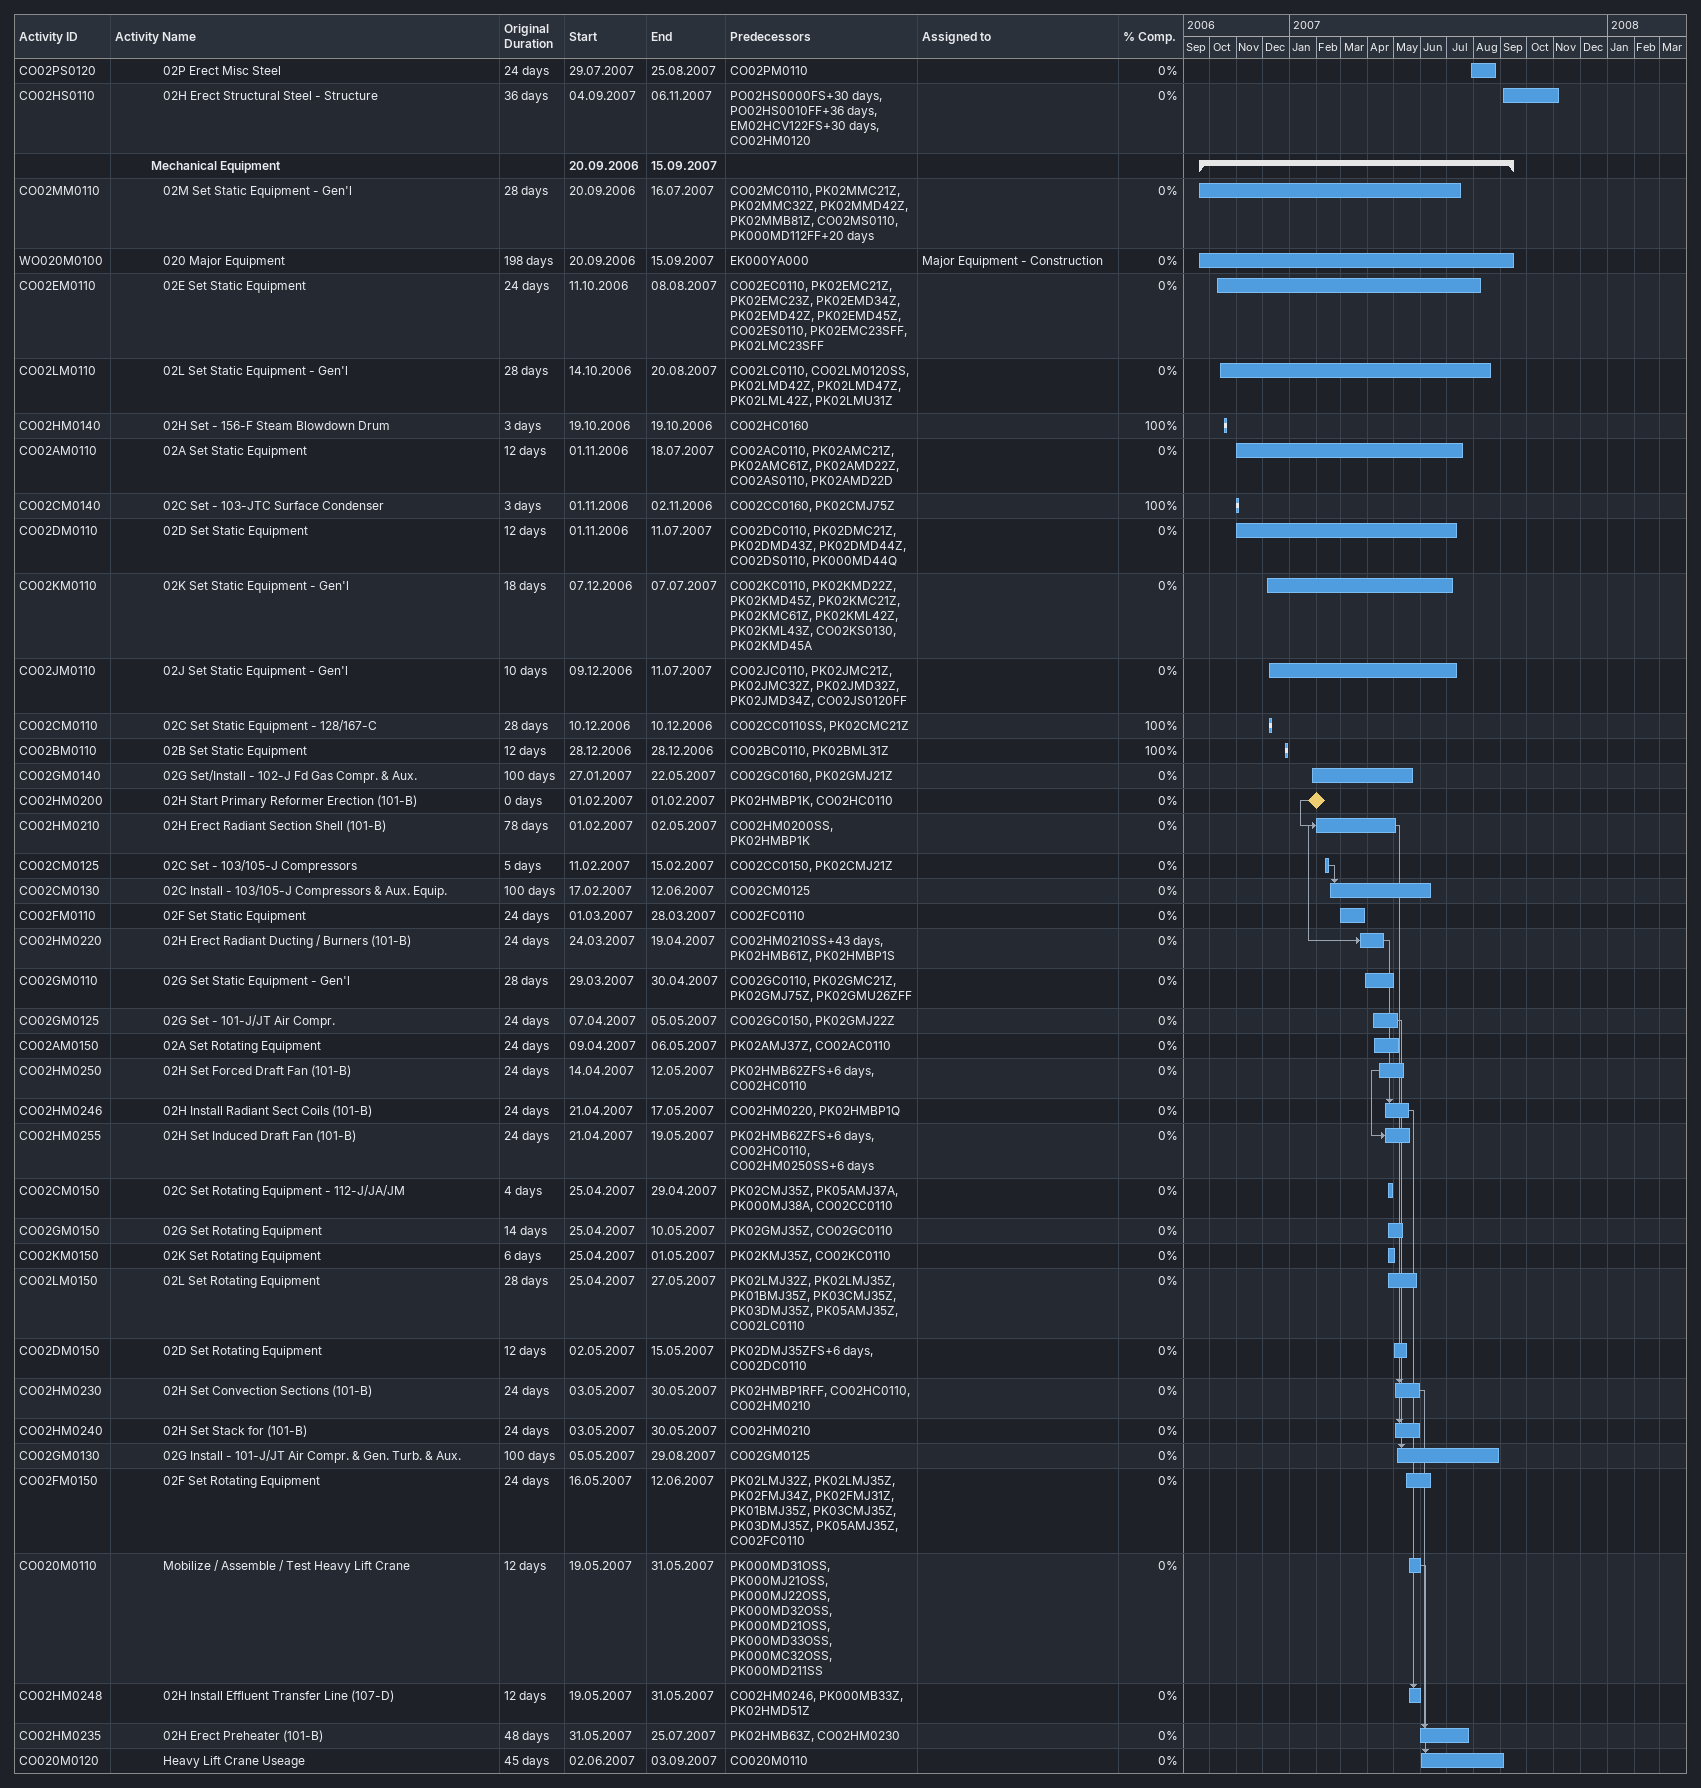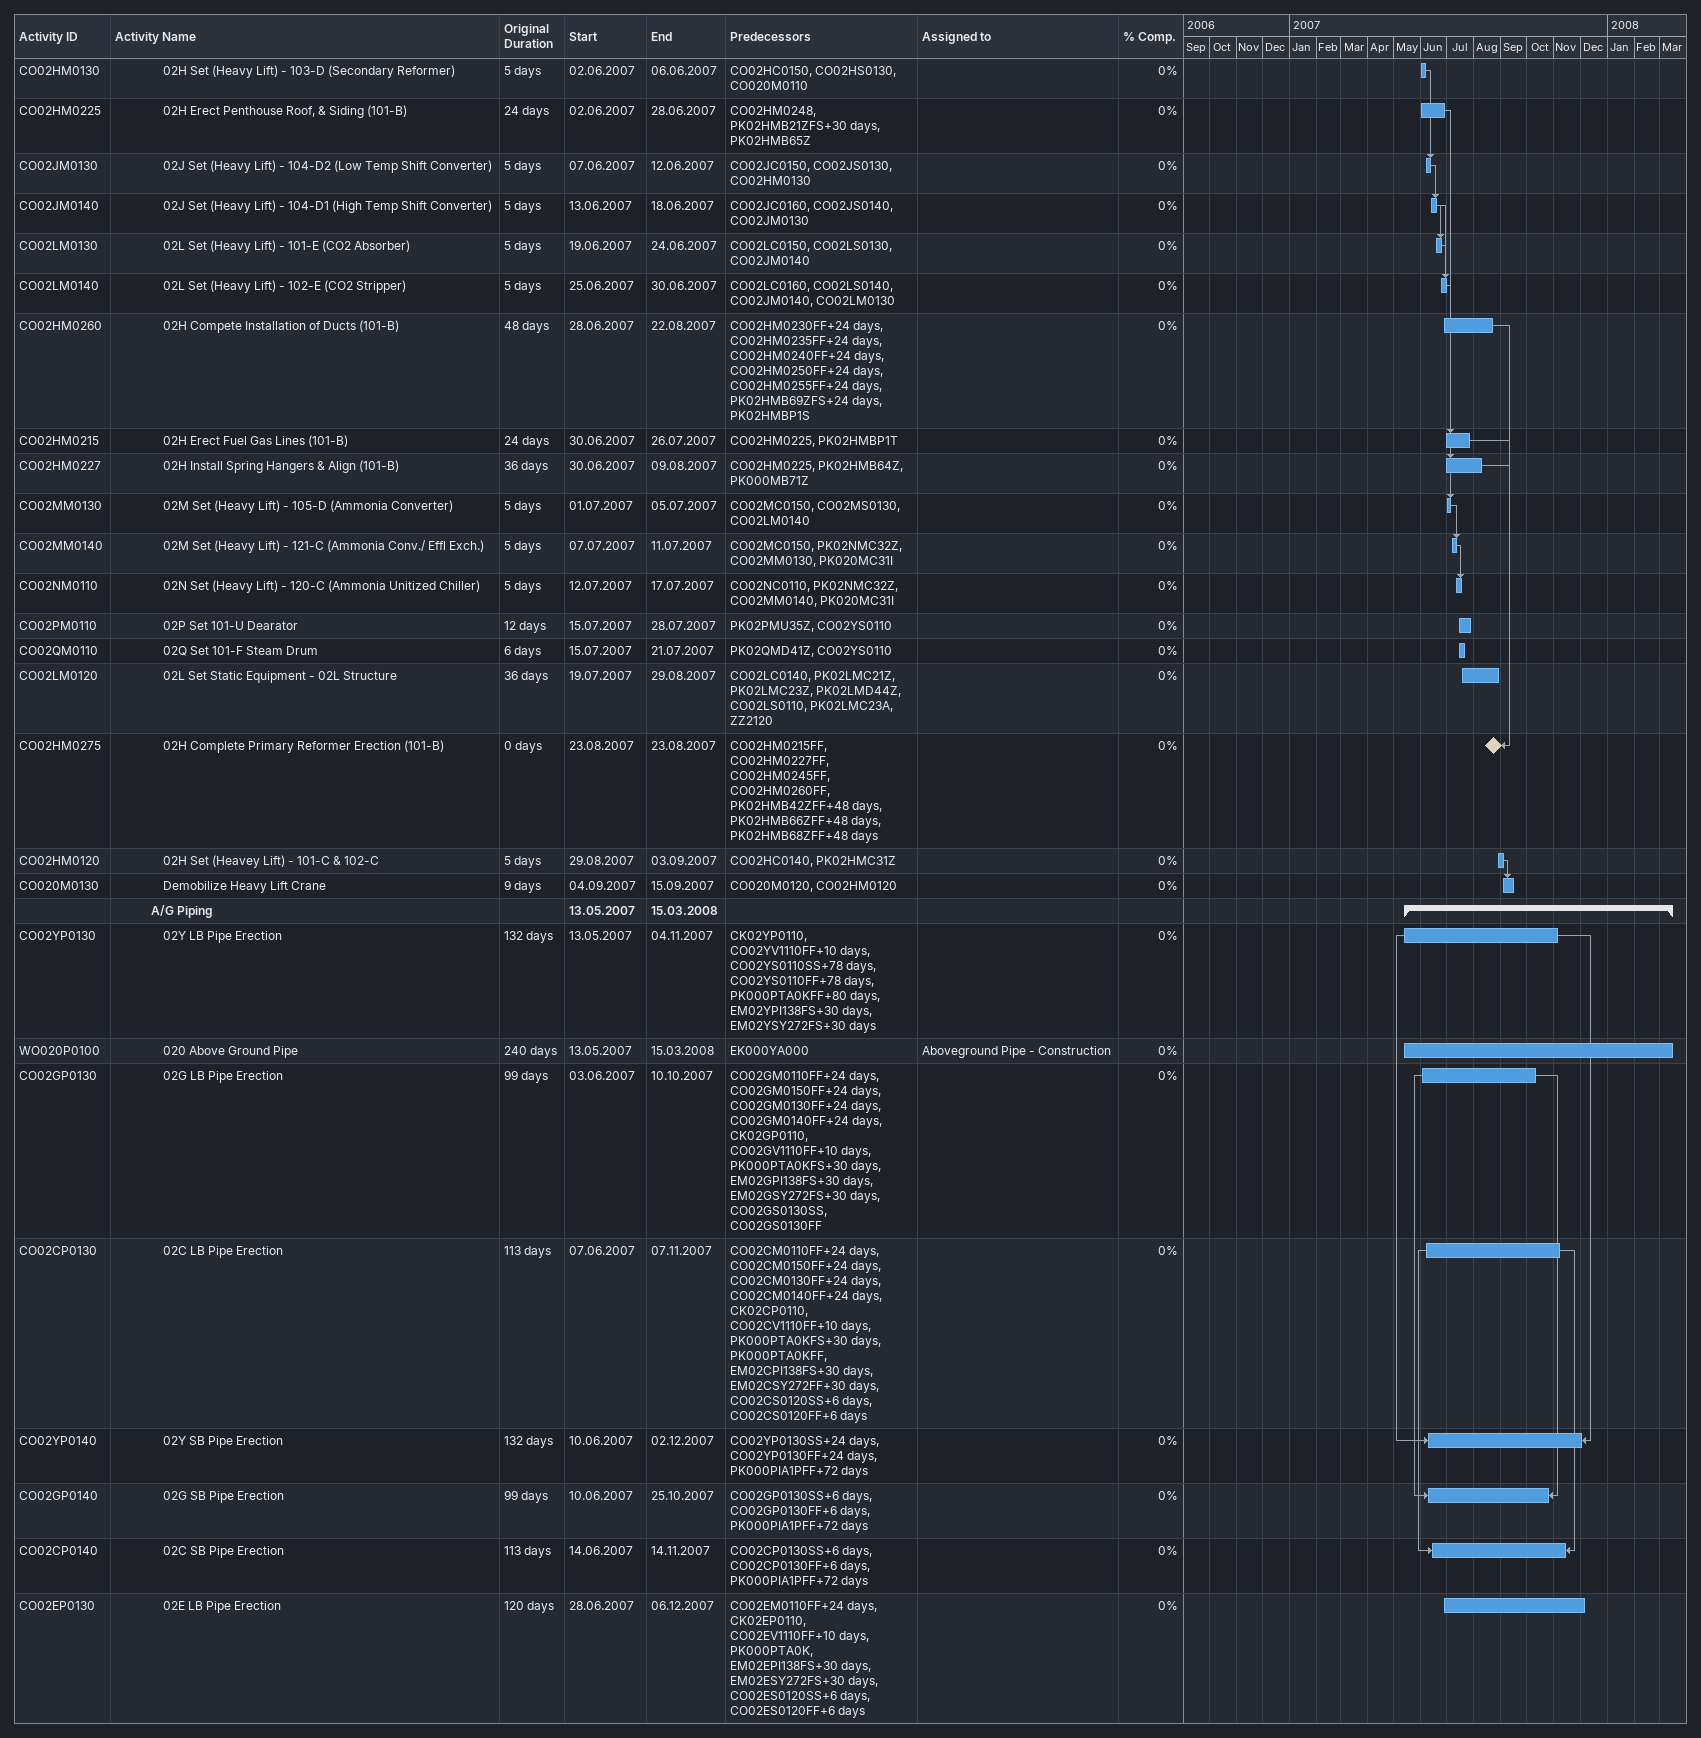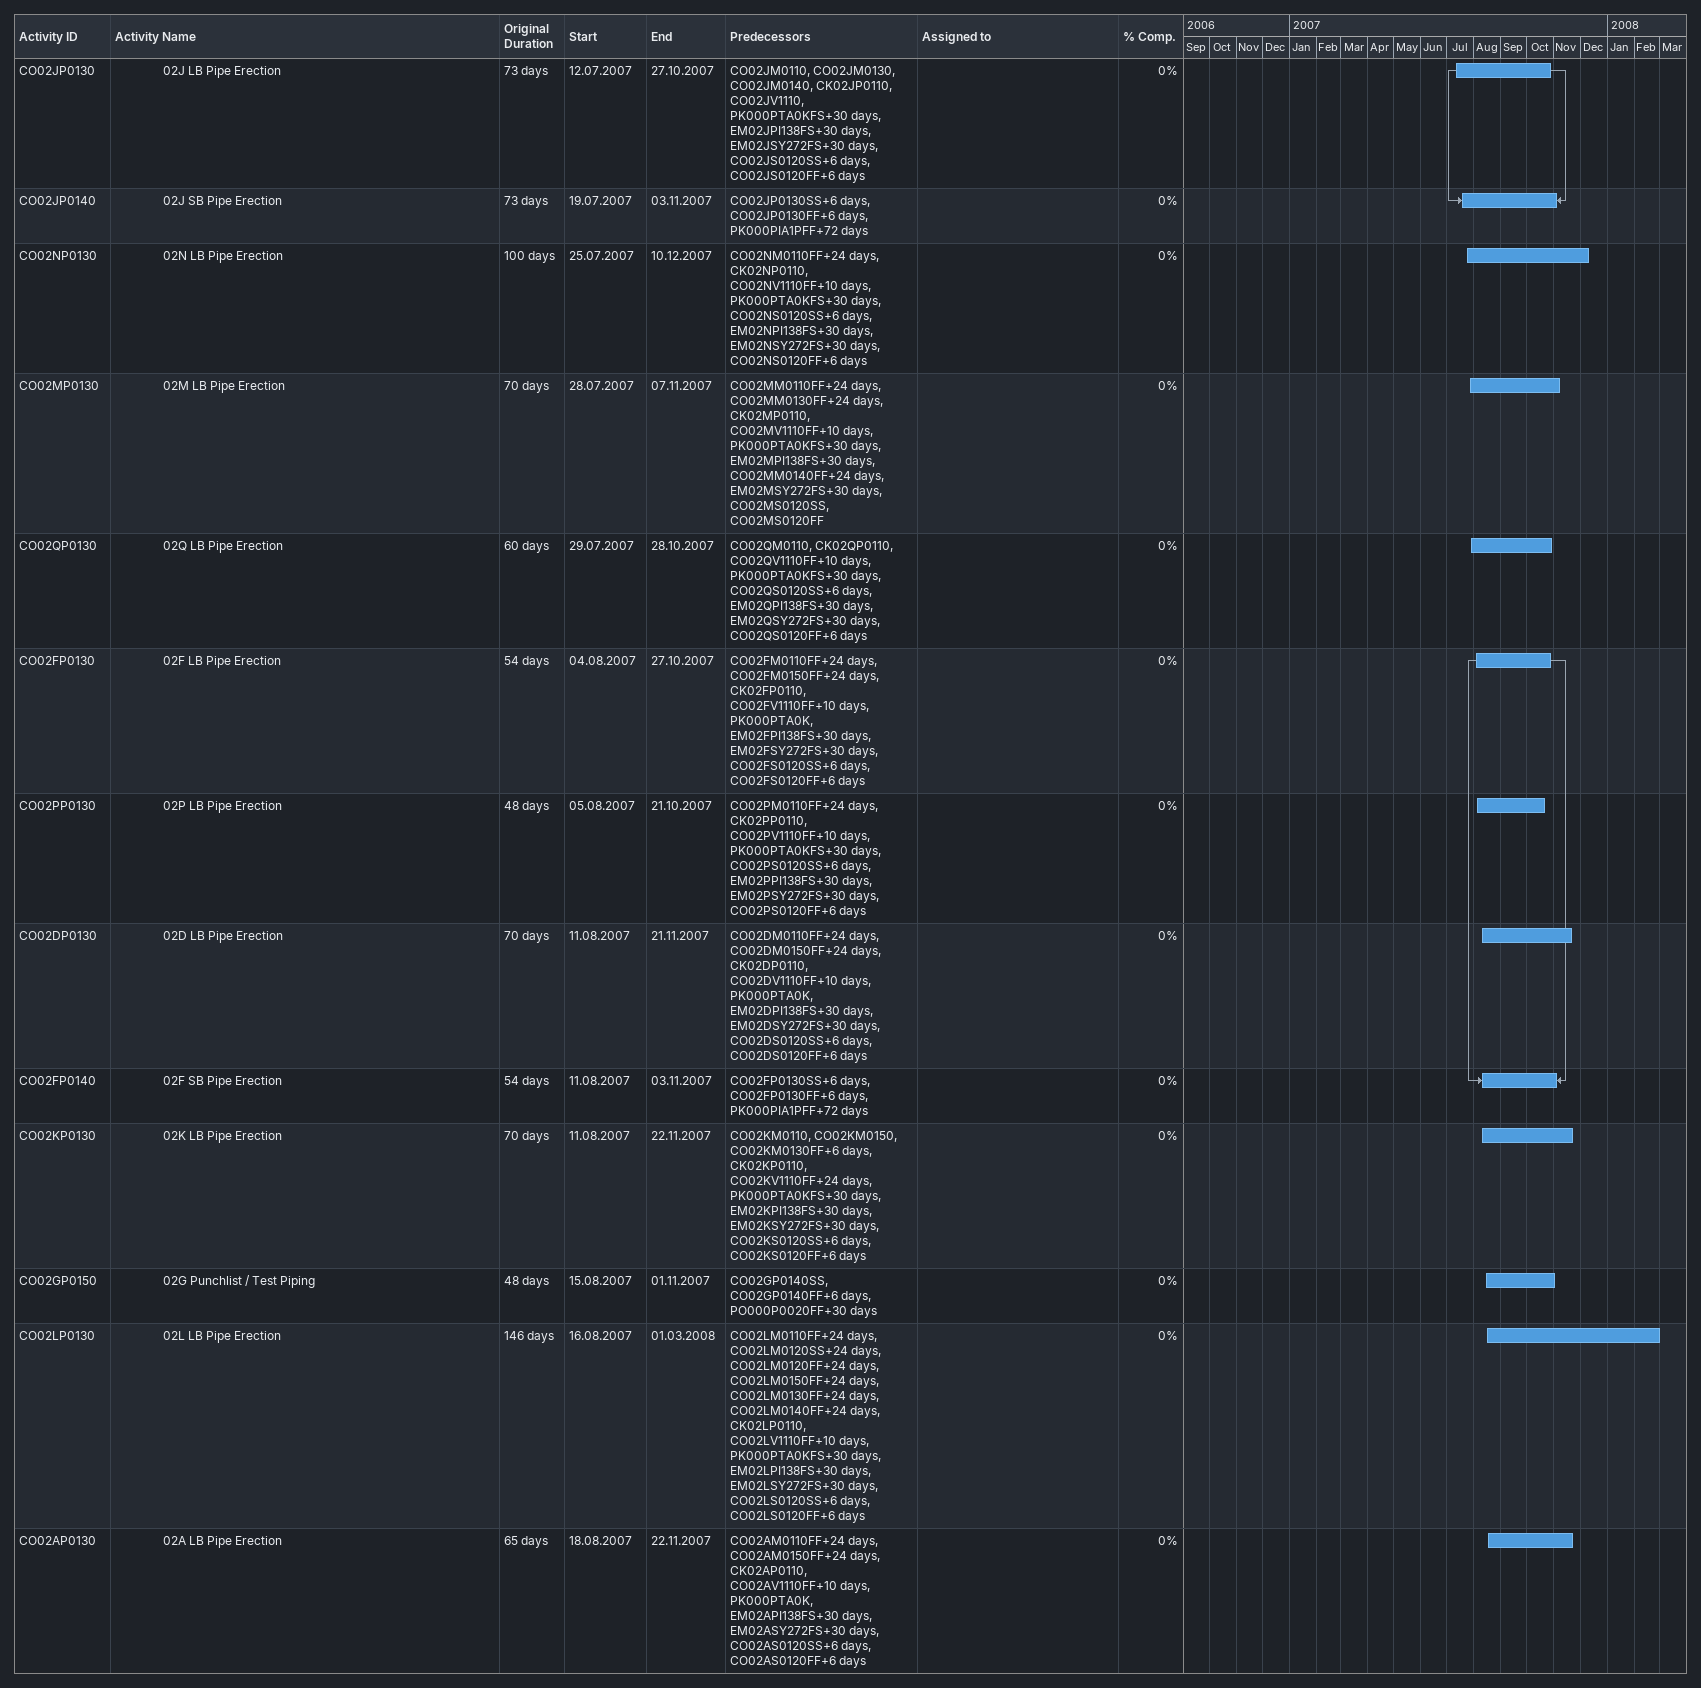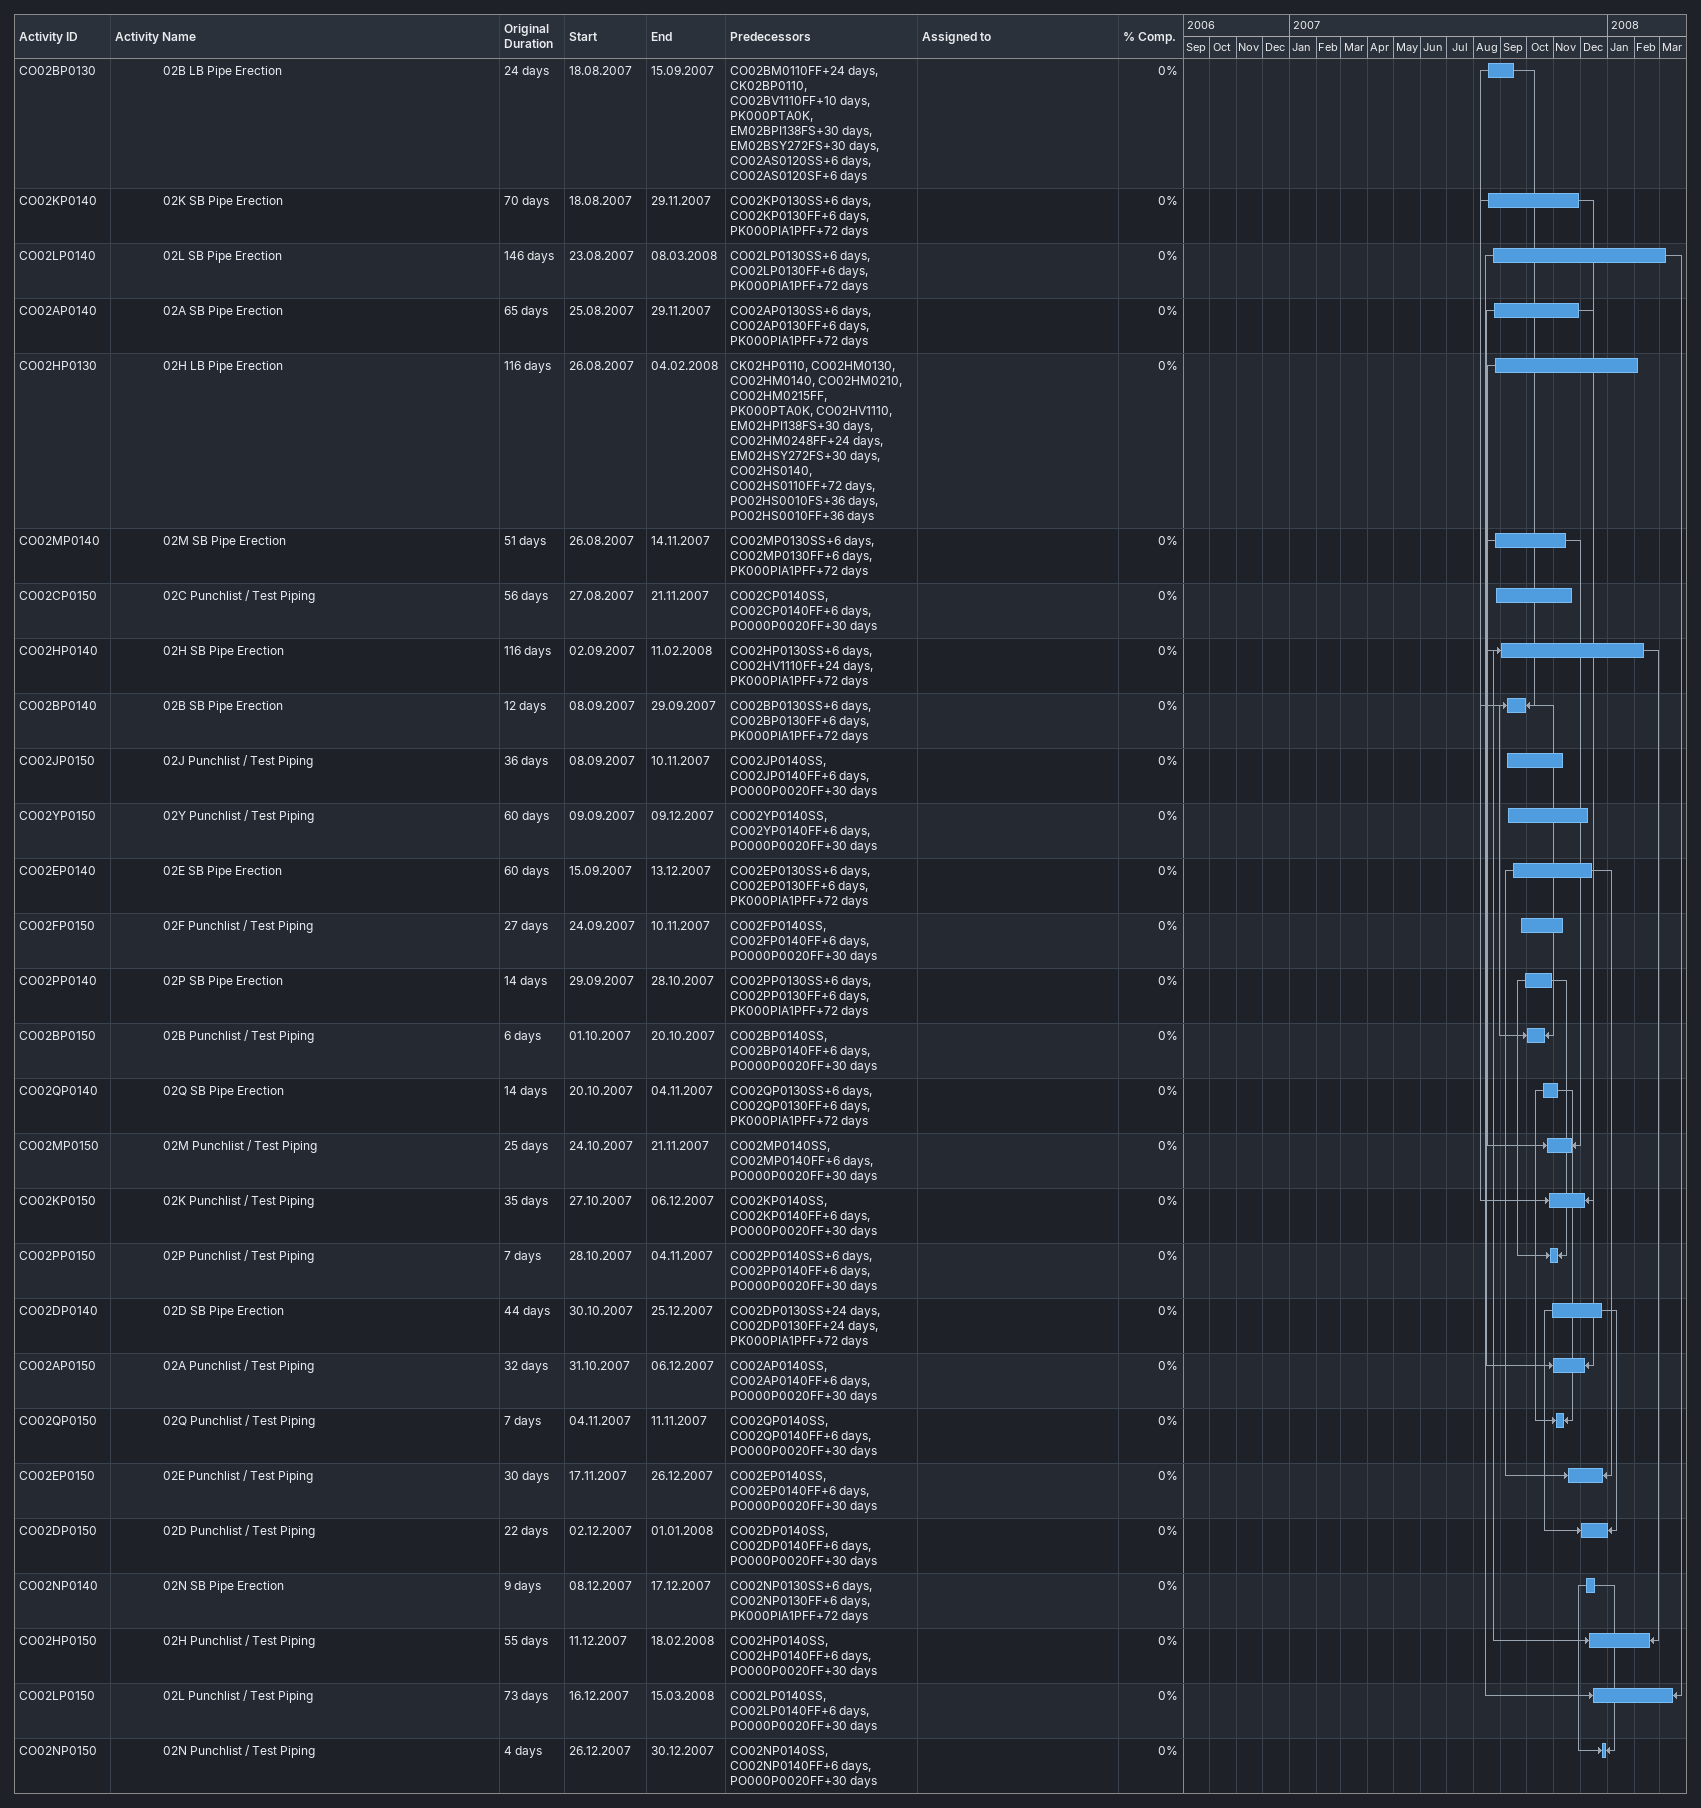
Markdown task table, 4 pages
| ID | Level | Task | Original duration | Start | Finish | Predecessors | Resources | % complete |
|---|---|---|---|---|---|---|---|---|
| CO02PS0120 | 5 | 02P Erect Misc Steel | 24d | 2007-07-29 | 2007-08-25 | CO02PM0110 |  | 0 |
| CO02HS0110 | 5 | 02H Erect Structural Steel - Structure | 36d | 2007-09-04 | 2007-11-06 | PO02HS0000FS+30d, PO02HS0010FF+36d, EM02HCV122FS+30d, CO02HM0120 |  | 0 |
|  | 4 | **Mechanical Equipment** |  | 2006-09-20 | 2007-09-15 |  |  |  |
| CO02MM0110 | 5 | 02M Set Static Equipment - Gen'l | 28d | 2006-09-20 | 2007-07-16 | CO02MC0110, PK02MMC21Z, PK02MMC32Z, PK02MMD42Z, PK02MMB81Z, CO02MS0110, PK000MD112FF+20d |  | 0 |
| WO020M0100 | 5 | 020 Major Equipment | 198d | 2006-09-20 | 2007-09-15 | EK000YA000 | Major Equipment - Construction | 0 |
| CO02EM0110 | 5 | 02E Set Static Equipment | 24d | 2006-10-11 | 2007-08-08 | CO02EC0110, PK02EMC21Z, PK02EMC23Z, PK02EMD34Z, PK02EMD42Z, PK02EMD45Z, CO02ES0110, PK02EMC23SFF, PK02LMC23SFF |  | 0 |
| CO02LM0110 | 5 | 02L Set Static Equipment - Gen'l | 28d | 2006-10-14 | 2007-08-20 | CO02LC0110, CO02LM0120SS, PK02LMD42Z, PK02LMD47Z, PK02LML42Z, PK02LMU31Z |  | 0 |
| CO02HM0140 | 5 | 02H Set - 156-F Steam Blowdown Drum | 3d | 2006-10-19 | 2006-10-19 | CO02HC0160 |  | 100 |
| CO02AM0110 | 5 | 02A Set Static Equipment | 12d | 2006-11-01 | 2007-07-18 | CO02AC0110, PK02AMC21Z, PK02AMC61Z, PK02AMD22Z, CO02AS0110, PK02AMD22D |  | 0 |
| CO02CM0140 | 5 | 02C Set - 103-JTC Surface Condenser | 3d | 2006-11-01 | 2006-11-02 | CO02CC0160, PK02CMJ75Z |  | 100 |
| CO02DM0110 | 5 | 02D Set Static Equipment | 12d | 2006-11-01 | 2007-07-11 | CO02DC0110, PK02DMC21Z, PK02DMD43Z, PK02DMD44Z, CO02DS0110, PK000MD44Q |  | 0 |
| CO02KM0110 | 5 | 02K Set Static Equipment - Gen'l | 18d | 2006-12-07 | 2007-07-07 | CO02KC0110, PK02KMD22Z, PK02KMD45Z, PK02KMC21Z, PK02KMC61Z, PK02KML42Z, PK02KML43Z, CO02KS0130, PK02KMD45A |  | 0 |
| CO02JM0110 | 5 | 02J Set Static Equipment - Gen'l | 10d | 2006-12-09 | 2007-07-11 | CO02JC0110, PK02JMC21Z, PK02JMC32Z, PK02JMD32Z, PK02JMD34Z, CO02JS0120FF |  | 0 |
| CO02CM0110 | 5 | 02C Set Static Equipment - 128/167-C | 28d | 2006-12-10 | 2006-12-10 | CO02CC0110SS, PK02CMC21Z |  | 100 |
| CO02BM0110 | 5 | 02B Set Static Equipment | 12d | 2006-12-28 | 2006-12-28 | CO02BC0110, PK02BML31Z |  | 100 |
| CO02GM0140 | 5 | 02G Set/Install - 102-J Fd Gas Compr. & Aux. | 100d | 2007-01-27 | 2007-05-22 | CO02GC0160, PK02GMJ21Z |  | 0 |
| CO02HM0200 | 5 | 02H Start Primary Reformer Erection (101-B) | 0d | 2007-02-01 | 2007-02-01 | PK02HMBP1K, CO02HC0110 |  | 0 |
| CO02HM0210 | 5 | 02H Erect Radiant Section Shell (101-B) | 78d | 2007-02-01 | 2007-05-02 | CO02HM0200SS, PK02HMBP1K |  | 0 |
| CO02CM0125 | 5 | 02C Set - 103/105-J Compressors | 5d | 2007-02-11 | 2007-02-15 | CO02CC0150, PK02CMJ21Z |  | 0 |
| CO02CM0130 | 5 | 02C Install - 103/105-J Compressors & Aux. Equip. | 100d | 2007-02-17 | 2007-06-12 | CO02CM0125 |  | 0 |
| CO02FM0110 | 5 | 02F Set Static Equipment | 24d | 2007-03-01 | 2007-03-28 | CO02FC0110 |  | 0 |
| CO02HM0220 | 5 | 02H Erect Radiant Ducting / Burners (101-B) | 24d | 2007-03-24 | 2007-04-19 | CO02HM0210SS+43d, PK02HMB61Z, PK02HMBP1S |  | 0 |
| CO02GM0110 | 5 | 02G Set Static Equipment - Gen'l | 28d | 2007-03-29 | 2007-04-30 | CO02GC0110, PK02GMC21Z, PK02GMJ75Z, PK02GMU26ZFF |  | 0 |
| CO02GM0125 | 5 | 02G Set - 101-J/JT Air Compr. | 24d | 2007-04-07 | 2007-05-05 | CO02GC0150, PK02GMJ22Z |  | 0 |
| CO02AM0150 | 5 | 02A Set Rotating Equipment | 24d | 2007-04-09 | 2007-05-06 | PK02AMJ37Z, CO02AC0110 |  | 0 |
| CO02HM0250 | 5 | 02H Set Forced Draft Fan (101-B) | 24d | 2007-04-14 | 2007-05-12 | PK02HMB62ZFS+6d, CO02HC0110 |  | 0 |
| CO02HM0246 | 5 | 02H Install Radiant Sect Coils (101-B) | 24d | 2007-04-21 | 2007-05-17 | CO02HM0220, PK02HMBP1Q |  | 0 |
| CO02HM0255 | 5 | 02H Set Induced Draft Fan (101-B) | 24d | 2007-04-21 | 2007-05-19 | PK02HMB62ZFS+6d, CO02HC0110, CO02HM0250SS+6d |  | 0 |
| CO02CM0150 | 5 | 02C Set Rotating Equipment - 112-J/JA/JM | 4d | 2007-04-25 | 2007-04-29 | PK02CMJ35Z, PK05AMJ37A, PK000MJ38A, CO02CC0110 |  | 0 |
| CO02GM0150 | 5 | 02G Set Rotating Equipment | 14d | 2007-04-25 | 2007-05-10 | PK02GMJ35Z, CO02GC0110 |  | 0 |
| CO02KM0150 | 5 | 02K Set Rotating Equipment | 6d | 2007-04-25 | 2007-05-01 | PK02KMJ35Z, CO02KC0110 |  | 0 |
| CO02LM0150 | 5 | 02L Set Rotating Equipment | 28d | 2007-04-25 | 2007-05-27 | PK02LMJ32Z, PK02LMJ35Z, PK01BMJ35Z, PK03CMJ35Z, PK03DMJ35Z, PK05AMJ35Z, CO02LC0110 |  | 0 |
| CO02DM0150 | 5 | 02D Set Rotating Equipment | 12d | 2007-05-02 | 2007-05-15 | PK02DMJ35ZFS+6d, CO02DC0110 |  | 0 |
| CO02HM0230 | 5 | 02H Set Convection Sections (101-B) | 24d | 2007-05-03 | 2007-05-30 | PK02HMBP1RFF, CO02HC0110, CO02HM0210 |  | 0 |
| CO02HM0240 | 5 | 02H Set Stack for (101-B) | 24d | 2007-05-03 | 2007-05-30 | CO02HM0210 |  | 0 |
| CO02GM0130 | 5 | 02G Install - 101-J/JT Air Compr. & Gen. Turb. & Aux. | 100d | 2007-05-05 | 2007-08-29 | CO02GM0125 |  | 0 |
| CO02FM0150 | 5 | 02F Set Rotating Equipment | 24d | 2007-05-16 | 2007-06-12 | PK02LMJ32Z, PK02LMJ35Z, PK02FMJ34Z, PK02FMJ31Z, PK01BMJ35Z, PK03CMJ35Z, PK03DMJ35Z, PK05AMJ35Z, CO02FC0110 |  | 0 |
| CO020M0110 | 5 | Mobilize / Assemble / Test Heavy Lift Crane | 12d | 2007-05-19 | 2007-05-31 | PK000MD31OSS, PK000MJ21OSS, PK000MJ22OSS, PK000MD32OSS, PK000MD21OSS, PK000MD33OSS, PK000MC32OSS, PK000MD211SS |  | 0 |
| CO02HM0248 | 5 | 02H Install Effluent Transfer Line (107-D) | 12d | 2007-05-19 | 2007-05-31 | CO02HM0246, PK000MB33Z, PK02HMD51Z |  | 0 |
| CO02HM0235 | 5 | 02H Erect Preheater (101-B) | 48d | 2007-05-31 | 2007-07-25 | PK02HMB63Z, CO02HM0230 |  | 0 |
| CO020M0120 | 5 | Heavy Lift Crane Useage | 45d | 2007-06-02 | 2007-09-03 | CO020M0110 |  | 0 |
| CO02HM0130 | 5 | 02H Set (Heavy Lift) - 103-D (Secondary Reformer) | 5d | 2007-06-02 | 2007-06-06 | CO02HC0150, CO02HS0130, CO020M0110 |  | 0 |
| CO02HM0225 | 5 | 02H Erect Penthouse Roof, & Siding (101-B) | 24d | 2007-06-02 | 2007-06-28 | CO02HM0248, PK02HMB21ZFS+30d, PK02HMB65Z |  | 0 |
| CO02JM0130 | 5 | 02J Set (Heavy Lift) - 104-D2 (Low Temp Shift Converter) | 5d | 2007-06-07 | 2007-06-12 | CO02JC0150, CO02JS0130, CO02HM0130 |  | 0 |
| CO02JM0140 | 5 | 02J Set (Heavy Lift) - 104-D1 (High Temp Shift Converter) | 5d | 2007-06-13 | 2007-06-18 | CO02JC0160, CO02JS0140, CO02JM0130 |  | 0 |
| CO02LM0130 | 5 | 02L Set (Heavy Lift) - 101-E (CO2 Absorber) | 5d | 2007-06-19 | 2007-06-24 | CO02LC0150, CO02LS0130, CO02JM0140 |  | 0 |
| CO02LM0140 | 5 | 02L Set (Heavy Lift) - 102-E (CO2 Stripper) | 5d | 2007-06-25 | 2007-06-30 | CO02LC0160, CO02LS0140, CO02JM0140, CO02LM0130 |  | 0 |
| CO02HM0260 | 5 | 02H Compete Installation of Ducts (101-B) | 48d | 2007-06-28 | 2007-08-22 | CO02HM0230FF+24d, CO02HM0235FF+24d, CO02HM0240FF+24d, CO02HM0250FF+24d, CO02HM0255FF+24d, PK02HMB69ZFS+24d, PK02HMBP1S |  | 0 |
| CO02HM0215 | 5 | 02H Erect Fuel Gas Lines (101-B) | 24d | 2007-06-30 | 2007-07-26 | CO02HM0225, PK02HMBP1T |  | 0 |
| CO02HM0227 | 5 | 02H Install Spring Hangers & Align (101-B) | 36d | 2007-06-30 | 2007-08-09 | CO02HM0225, PK02HMB64Z, PK000MB71Z |  | 0 |
| CO02MM0130 | 5 | 02M Set (Heavy Lift) - 105-D (Ammonia Converter) | 5d | 2007-07-01 | 2007-07-05 | CO02MC0150, CO02MS0130, CO02LM0140 |  | 0 |
| CO02MM0140 | 5 | 02M Set (Heavy Lift) - 121-C (Ammonia Conv./ Effl Exch.) | 5d | 2007-07-07 | 2007-07-11 | CO02MC0150, PK02NMC32Z, CO02MM0130, PK020MC31I |  | 0 |
| CO02NM0110 | 5 | 02N Set (Heavy Lift) - 120-C (Ammonia Unitized Chiller) | 5d | 2007-07-12 | 2007-07-17 | CO02NC0110, PK02NMC32Z, CO02MM0140, PK020MC31I |  | 0 |
| CO02PM0110 | 5 | 02P Set 101-U Dearator | 12d | 2007-07-15 | 2007-07-28 | PK02PMU35Z, CO02YS0110 |  | 0 |
| CO02QM0110 | 5 | 02Q Set 101-F Steam Drum | 6d | 2007-07-15 | 2007-07-21 | PK02QMD41Z, CO02YS0110 |  | 0 |
| CO02LM0120 | 5 | 02L Set Static Equipment - 02L Structure | 36d | 2007-07-19 | 2007-08-29 | CO02LC0140, PK02LMC21Z, PK02LMC23Z, PK02LMD44Z, CO02LS0110, PK02LMC23A, ZZ2120 |  | 0 |
| CO02HM0275 | 5 | 02H Complete Primary Reformer Erection (101-B) | 0d | 2007-08-23 | 2007-08-23 | CO02HM0215FF, CO02HM0227FF, CO02HM0245FF, CO02HM0260FF, PK02HMB42ZFF+48d, PK02HMB66ZFF+48d, PK02HMB68ZFF+48d |  | 0 |
| CO02HM0120 | 5 | 02H Set (Heavey Lift) - 101-C & 102-C | 5d | 2007-08-29 | 2007-09-03 | CO02HC0140, PK02HMC31Z |  | 0 |
| CO020M0130 | 5 | Demobilize Heavy Lift Crane | 9d | 2007-09-04 | 2007-09-15 | CO020M0120, CO02HM0120 |  | 0 |
|  | 4 | **A/G Piping** |  | 2007-05-13 | 2008-03-15 |  |  |  |
| CO02YP0130 | 5 | 02Y LB Pipe Erection | 132d | 2007-05-13 | 2007-11-04 | CK02YP0110, CO02YV1110FF+10d, CO02YS0110SS+78d, CO02YS0110FF+78d, PK000PTA0KFF+80d, EM02YPI138FS+30d, EM02YSY272FS+30d |  | 0 |
| WO020P0100 | 5 | 020 Above Ground Pipe | 240d | 2007-05-13 | 2008-03-15 | EK000YA000 | Aboveground Pipe - Construction | 0 |
| CO02GP0130 | 5 | 02G LB Pipe Erection | 99d | 2007-06-03 | 2007-10-10 | CO02GM0110FF+24d, CO02GM0150FF+24d, CO02GM0130FF+24d, CO02GM0140FF+24d, CK02GP0110, CO02GV1110FF+10d, PK000PTA0KFS+30d, EM02GPI138FS+30d, EM02GSY272FS+30d, CO02GS0130SS, CO02GS0130FF |  | 0 |
| CO02CP0130 | 5 | 02C LB Pipe Erection | 113d | 2007-06-07 | 2007-11-07 | CO02CM0110FF+24d, CO02CM0150FF+24d, CO02CM0130FF+24d, CO02CM0140FF+24d, CK02CP0110, CO02CV1110FF+10d, PK000PTA0KFS+30d, PK000PTA0KFF, EM02CPI138FS+30d, EM02CSY272FF+30d, CO02CS0120SS+6d, CO02CS0120FF+6d |  | 0 |
| CO02YP0140 | 5 | 02Y SB Pipe Erection | 132d | 2007-06-10 | 2007-12-02 | CO02YP0130SS+24d, CO02YP0130FF+24d, PK000PIA1PFF+72d |  | 0 |
| CO02GP0140 | 5 | 02G SB Pipe Erection | 99d | 2007-06-10 | 2007-10-25 | CO02GP0130SS+6d, CO02GP0130FF+6d, PK000PIA1PFF+72d |  | 0 |
| CO02CP0140 | 5 | 02C SB Pipe Erection | 113d | 2007-06-14 | 2007-11-14 | CO02CP0130SS+6d, CO02CP0130FF+6d, PK000PIA1PFF+72d |  | 0 |
| CO02EP0130 | 5 | 02E LB Pipe Erection | 120d | 2007-06-28 | 2007-12-06 | CO02EM0110FF+24d, CK02EP0110, CO02EV1110FF+10d, PK000PTA0K, EM02EPI138FS+30d, EM02ESY272FS+30d, CO02ES0120SS+6d, CO02ES0120FF+6d |  | 0 |
| CO02JP0130 | 5 | 02J LB Pipe Erection | 73d | 2007-07-12 | 2007-10-27 | CO02JM0110, CO02JM0130, CO02JM0140, CK02JP0110, CO02JV1110, PK000PTA0KFS+30d, EM02JPI138FS+30d, EM02JSY272FS+30d, CO02JS0120SS+6d, CO02JS0120FF+6d |  | 0 |
| CO02JP0140 | 5 | 02J SB Pipe Erection | 73d | 2007-07-19 | 2007-11-03 | CO02JP0130SS+6d, CO02JP0130FF+6d, PK000PIA1PFF+72d |  | 0 |
| CO02NP0130 | 5 | 02N LB Pipe Erection | 100d | 2007-07-25 | 2007-12-10 | CO02NM0110FF+24d, CK02NP0110, CO02NV1110FF+10d, PK000PTA0KFS+30d, CO02NS0120SS+6d, EM02NPI138FS+30d, EM02NSY272FS+30d, CO02NS0120FF+6d |  | 0 |
| CO02MP0130 | 5 | 02M LB Pipe Erection | 70d | 2007-07-28 | 2007-11-07 | CO02MM0110FF+24d, CO02MM0130FF+24d, CK02MP0110, CO02MV1110FF+10d, PK000PTA0KFS+30d, EM02MPI138FS+30d, CO02MM0140FF+24d, EM02MSY272FS+30d, CO02MS0120SS, CO02MS0120FF |  | 0 |
| CO02QP0130 | 5 | 02Q LB Pipe Erection | 60d | 2007-07-29 | 2007-10-28 | CO02QM0110, CK02QP0110, CO02QV1110FF+10d, PK000PTA0KFS+30d, CO02QS0120SS+6d, EM02QPI138FS+30d, EM02QSY272FS+30d, CO02QS0120FF+6d |  | 0 |
| CO02FP0130 | 5 | 02F LB Pipe Erection | 54d | 2007-08-04 | 2007-10-27 | CO02FM0110FF+24d, CO02FM0150FF+24d, CK02FP0110, CO02FV1110FF+10d, PK000PTA0K, EM02FPI138FS+30d, EM02FSY272FS+30d, CO02FS0120SS+6d, CO02FS0120FF+6d |  | 0 |
| CO02PP0130 | 5 | 02P LB Pipe Erection | 48d | 2007-08-05 | 2007-10-21 | CO02PM0110FF+24d, CK02PP0110, CO02PV1110FF+10d, PK000PTA0KFS+30d, CO02PS0120SS+6d, EM02PPI138FS+30d, EM02PSY272FS+30d, CO02PS0120FF+6d |  | 0 |
| CO02DP0130 | 5 | 02D LB Pipe Erection | 70d | 2007-08-11 | 2007-11-21 | CO02DM0110FF+24d, CO02DM0150FF+24d, CK02DP0110, CO02DV1110FF+10d, PK000PTA0K, EM02DPI138FS+30d, EM02DSY272FS+30d, CO02DS0120SS+6d, CO02DS0120FF+6d |  | 0 |
| CO02FP0140 | 5 | 02F SB Pipe Erection | 54d | 2007-08-11 | 2007-11-03 | CO02FP0130SS+6d, CO02FP0130FF+6d, PK000PIA1PFF+72d |  | 0 |
| CO02KP0130 | 5 | 02K LB Pipe Erection | 70d | 2007-08-11 | 2007-11-22 | CO02KM0110, CO02KM0150, CO02KM0130FF+6d, CK02KP0110, CO02KV1110FF+24d, PK000PTA0KFS+30d, EM02KPI138FS+30d, EM02KSY272FS+30d, CO02KS0120SS+6d, CO02KS0120FF+6d |  | 0 |
| CO02GP0150 | 5 | 02G Punchlist / Test Piping | 48d | 2007-08-15 | 2007-11-01 | CO02GP0140SS, CO02GP0140FF+6d, PO000P0020FF+30d |  | 0 |
| CO02LP0130 | 5 | 02L LB Pipe Erection | 146d | 2007-08-16 | 2008-03-01 | CO02LM0110FF+24d, CO02LM0120SS+24d, CO02LM0120FF+24d, CO02LM0150FF+24d, CO02LM0130FF+24d, CO02LM0140FF+24d, CK02LP0110, CO02LV1110FF+10d, PK000PTA0KFS+30d, EM02LPI138FS+30d, EM02LSY272FS+30d, CO02LS0120SS+6d, CO02LS0120FF+6d |  | 0 |
| CO02AP0130 | 5 | 02A LB Pipe Erection | 65d | 2007-08-18 | 2007-11-22 | CO02AM0110FF+24d, CO02AM0150FF+24d, CK02AP0110, CO02AV1110FF+10d, PK000PTA0K, EM02API138FS+30d, EM02ASY272FS+30d, CO02AS0120SS+6d, CO02AS0120FF+6d |  | 0 |
| CO02BP0130 | 5 | 02B LB Pipe Erection | 24d | 2007-08-18 | 2007-09-15 | CO02BM0110FF+24d, CK02BP0110, CO02BV1110FF+10d, PK000PTA0K, EM02BPI138FS+30d, EM02BSY272FS+30d, CO02AS0120SS+6d, CO02AS0120SF+6d |  | 0 |
| CO02KP0140 | 5 | 02K SB Pipe Erection | 70d | 2007-08-18 | 2007-11-29 | CO02KP0130SS+6d, CO02KP0130FF+6d, PK000PIA1PFF+72d |  | 0 |
| CO02LP0140 | 5 | 02L SB Pipe Erection | 146d | 2007-08-23 | 2008-03-08 | CO02LP0130SS+6d, CO02LP0130FF+6d, PK000PIA1PFF+72d |  | 0 |
| CO02AP0140 | 5 | 02A SB Pipe Erection | 65d | 2007-08-25 | 2007-11-29 | CO02AP0130SS+6d, CO02AP0130FF+6d, PK000PIA1PFF+72d |  | 0 |
| CO02HP0130 | 5 | 02H LB Pipe Erection | 116d | 2007-08-26 | 2008-02-04 | CK02HP0110, CO02HM0130, CO02HM0140, CO02HM0210, CO02HM0215FF, PK000PTA0K, CO02HV1110, EM02HPI138FS+30d, CO02HM0248FF+24d, EM02HSY272FS+30d, CO02HS0140, CO02HS0110FF+72d, PO02HS0010FS+36d, PO02HS0010FF+36d |  | 0 |
| CO02MP0140 | 5 | 02M SB Pipe Erection | 51d | 2007-08-26 | 2007-11-14 | CO02MP0130SS+6d, CO02MP0130FF+6d, PK000PIA1PFF+72d |  | 0 |
| CO02CP0150 | 5 | 02C Punchlist / Test Piping | 56d | 2007-08-27 | 2007-11-21 | CO02CP0140SS, CO02CP0140FF+6d, PO000P0020FF+30d |  | 0 |
| CO02HP0140 | 5 | 02H SB Pipe Erection | 116d | 2007-09-02 | 2008-02-11 | CO02HP0130SS+6d, CO02HV1110FF+24d, PK000PIA1PFF+72d |  | 0 |
| CO02BP0140 | 5 | 02B SB Pipe Erection | 12d | 2007-09-08 | 2007-09-29 | CO02BP0130SS+6d, CO02BP0130FF+6d, PK000PIA1PFF+72d |  | 0 |
| CO02JP0150 | 5 | 02J Punchlist / Test Piping | 36d | 2007-09-08 | 2007-11-10 | CO02JP0140SS, CO02JP0140FF+6d, PO000P0020FF+30d |  | 0 |
| CO02YP0150 | 5 | 02Y Punchlist / Test Piping | 60d | 2007-09-09 | 2007-12-09 | CO02YP0140SS, CO02YP0140FF+6d, PO000P0020FF+30d |  | 0 |
| CO02EP0140 | 5 | 02E SB Pipe Erection | 60d | 2007-09-15 | 2007-12-13 | CO02EP0130SS+6d, CO02EP0130FF+6d, PK000PIA1PFF+72d |  | 0 |
| CO02FP0150 | 5 | 02F Punchlist / Test Piping | 27d | 2007-09-24 | 2007-11-10 | CO02FP0140SS, CO02FP0140FF+6d, PO000P0020FF+30d |  | 0 |
| CO02PP0140 | 5 | 02P SB Pipe Erection | 14d | 2007-09-29 | 2007-10-28 | CO02PP0130SS+6d, CO02PP0130FF+6d, PK000PIA1PFF+72d |  | 0 |
| CO02BP0150 | 5 | 02B Punchlist / Test Piping | 6d | 2007-10-01 | 2007-10-20 | CO02BP0140SS, CO02BP0140FF+6d, PO000P0020FF+30d |  | 0 |
| CO02QP0140 | 5 | 02Q SB Pipe Erection | 14d | 2007-10-20 | 2007-11-04 | CO02QP0130SS+6d, CO02QP0130FF+6d, PK000PIA1PFF+72d |  | 0 |
| CO02MP0150 | 5 | 02M Punchlist / Test Piping | 25d | 2007-10-24 | 2007-11-21 | CO02MP0140SS, CO02MP0140FF+6d, PO000P0020FF+30d |  | 0 |
| CO02KP0150 | 5 | 02K Punchlist / Test Piping | 35d | 2007-10-27 | 2007-12-06 | CO02KP0140SS, CO02KP0140FF+6d, PO000P0020FF+30d |  | 0 |
| CO02PP0150 | 5 | 02P Punchlist / Test Piping | 7d | 2007-10-28 | 2007-11-04 | CO02PP0140SS+6d, CO02PP0140FF+6d, PO000P0020FF+30d |  | 0 |
| CO02DP0140 | 5 | 02D SB Pipe Erection | 44d | 2007-10-30 | 2007-12-25 | CO02DP0130SS+24d, CO02DP0130FF+24d, PK000PIA1PFF+72d |  | 0 |
| CO02AP0150 | 5 | 02A Punchlist / Test Piping | 32d | 2007-10-31 | 2007-12-06 | CO02AP0140SS, CO02AP0140FF+6d, PO000P0020FF+30d |  | 0 |
| CO02QP0150 | 5 | 02Q Punchlist / Test Piping | 7d | 2007-11-04 | 2007-11-11 | CO02QP0140SS, CO02QP0140FF+6d, PO000P0020FF+30d |  | 0 |
| CO02EP0150 | 5 | 02E Punchlist / Test Piping | 30d | 2007-11-17 | 2007-12-26 | CO02EP0140SS, CO02EP0140FF+6d, PO000P0020FF+30d |  | 0 |
| CO02DP0150 | 5 | 02D Punchlist / Test Piping | 22d | 2007-12-02 | 2008-01-01 | CO02DP0140SS, CO02DP0140FF+6d, PO000P0020FF+30d |  | 0 |
| CO02NP0140 | 5 | 02N SB Pipe Erection | 9d | 2007-12-08 | 2007-12-17 | CO02NP0130SS+6d, CO02NP0130FF+6d, PK000PIA1PFF+72d |  | 0 |
| CO02HP0150 | 5 | 02H Punchlist / Test Piping | 55d | 2007-12-11 | 2008-02-18 | CO02HP0140SS, CO02HP0140FF+6d, PO000P0020FF+30d |  | 0 |
| CO02LP0150 | 5 | 02L Punchlist / Test Piping | 73d | 2007-12-16 | 2008-03-15 | CO02LP0140SS, CO02LP0140FF+6d, PO000P0020FF+30d |  | 0 |
| CO02NP0150 | 5 | 02N Punchlist / Test Piping | 4d | 2007-12-26 | 2007-12-30 | CO02NP0140SS, CO02NP0140FF+6d, PO000P0020FF+30d |  | 0 |
